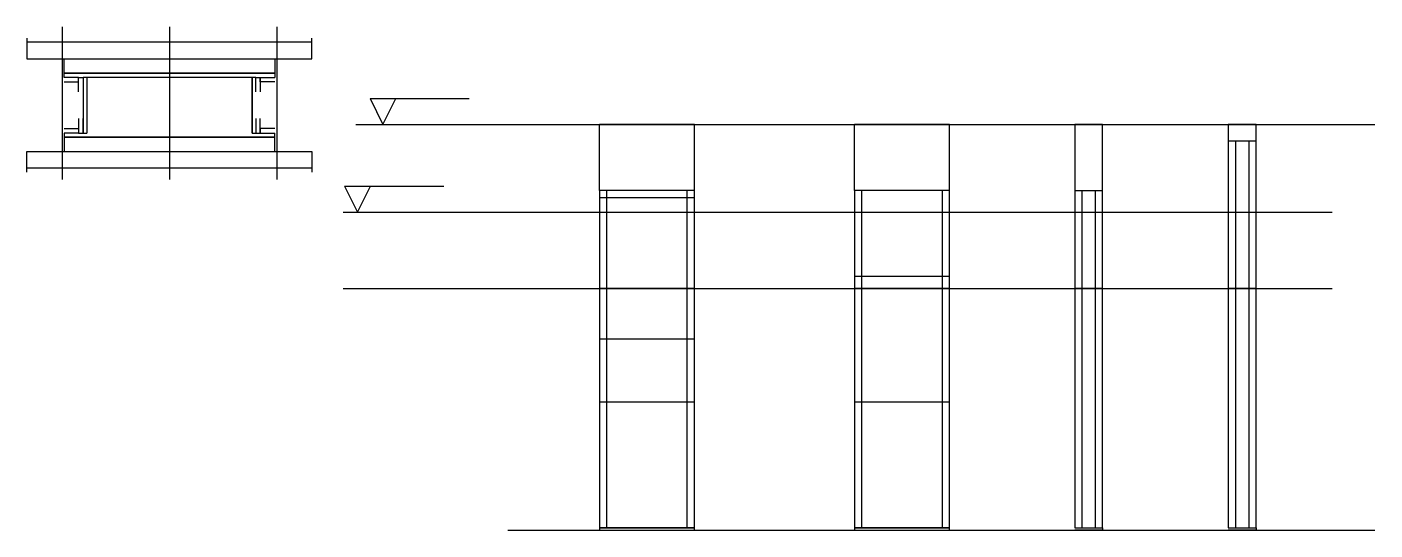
# Model space of a CAD drawing. Header units: metres. Extents: x 4678 to 5984, y 5214 to 5702.
import ezdxf

# ---------------------------------------------------------------- set-up
doc = ezdxf.new("R2010")
doc.units = ezdxf.units.M
for name, color, linetype in [('CHAPA', 7, 'Continuous'), ('COTA', 7, 'Continuous'), ('Hachura', 7, 'Continuous'), ('Madeira', 7, 'Continuous'), ('NIVEL 1° PAV.', 7, 'Continuous'), ('NIVEL 2° PAV.', 7, 'Continuous'), ('Nível', 7, 'Continuous'), ('Painéis', 7, 'Continuous'), ('Perfil Metálico', 7, 'Continuous'), ('SARR_2.2x7', 7, 'Continuous'), ('SARRAFO', 7, 'Continuous')]:
    doc.layers.add(name, color=color, linetype=linetype)

msp = doc.modelspace()

# ---------------------------------------------------------------- linework, layer by layer
at = {"layer": 'CHAPA', "color": 7, "lineweight": 25}
for points in [[(4714.2, 5653), (4714.2, 5657), (4918.2, 5657), (4918.2, 5653)], [(4714.2, 5653), (4714.2, 5657), (4918.2, 5657), (4918.2, 5653)], [(4736.2, 5653), (4732.6, 5653), (4732.6, 5599), (4736.2, 5599)], [(4736.2, 5653), (4732.6, 5653), (4732.6, 5599), (4736.2, 5599)], [(4899.8, 5653), (4896.2, 5653), (4896.2, 5599), (4899.8, 5599)], [(4899.8, 5653), (4896.2, 5653), (4896.2, 5599), (4899.8, 5599)], [(4714.2, 5599), (4714.2, 5595), (4918.2, 5595), (4918.2, 5599)], [(4714.2, 5599), (4714.2, 5595), (4918.2, 5595), (4918.2, 5599)]]:
    msp.add_lwpolyline(points, dxfattribs=at)
at = {"layer": 'COTA', "color": 7, "lineweight": 25}
for p, q in [((5324.7, 5607.4), (5232.7, 5607.4)), ((5232.7, 5543.4), (5232.7, 5607.4)), ((5324.7, 5543.4), (5324.7, 5607.4)), ((5571.9, 5607.4), (5479.9, 5607.4)), ((5479.9, 5543.4), (5479.9, 5607.4)), ((5571.9, 5543.4), (5571.9, 5607.4))]:
    msp.add_line(p, q, dxfattribs=at)
for points in [[(5720, 5543.4), (5720, 5607.4), (5693, 5607.4), (5693, 5543.4)], [(5868.8, 5591.4), (5868.8, 5607.4), (5841.8, 5607.4), (5841.8, 5591.4)]]:
    msp.add_lwpolyline(points, dxfattribs=at)
at = {"layer": 'Hachura', "color": 7, "lineweight": 25}
for p, q in [((4712.2, 5701.8), (4712.2, 5554)), ((4816.2, 5701.8), (4816.2, 5554)), ((4920.2, 5701.8), (4920.2, 5554))]:
    msp.add_line(p, q, dxfattribs=at)
at = {"layer": 'Madeira', "color": 7, "lineweight": 25}
for points in [[(4918.2, 5671), (4918.2, 5657), (4714.2, 5657), (4714.2, 5671)], [(4918.2, 5581), (4918.2, 5595), (4714.2, 5595), (4714.2, 5581)]]:
    msp.add_lwpolyline(points, dxfattribs=at)
at = {"layer": 'NIVEL 1° PAV.', "color": 7, "lineweight": 25}
for p, q in [((5010.5, 5632.4), (5106.5, 5632.4)), ((5010.5, 5632.4), (5023, 5607.4)), ((5023, 5607.4), (5035.5, 5632.4)), ((4996.7, 5607.4), (5942.3, 5607.4)), ((5144.1, 5607.4), (5983.9, 5607.4))]:
    msp.add_line(p, q, dxfattribs=at)
at = {"layer": 'NIVEL 2° PAV.', "color": 7, "lineweight": 25}
for p, q in [((4985.8, 5547.4), (5081.8, 5547.4)), ((4985.8, 5547.4), (4998.3, 5522.4)), ((4998.3, 5522.4), (5010.8, 5547.4)), ((4984.4, 5522.4), (5942.3, 5522.4)), ((4984.4, 5448.4), (5942.3, 5448.4))]:
    msp.add_line(p, q, dxfattribs=at)
at = {"layer": 'Nível', "color": 7, "lineweight": 25}
for p, q in [((5144.1, 5607.4), (5983.9, 5607.4)), ((5144.1, 5214.4), (5983.9, 5214.4))]:
    msp.add_line(p, q, dxfattribs=at)
at = {"layer": 'Painéis', "color": 7, "lineweight": 25}
for p, q in [((5841.8, 5591.4), (5841.8, 5216.4)), ((5841.8, 5591.4), (5868.8, 5591.4)), ((5868.8, 5216.4), (5868.8, 5591.4)), ((5232.7, 5543.4), (5232.7, 5214.4)), ((5324.7, 5543.4), (5232.7, 5543.4)), ((5324.7, 5214.4), (5324.7, 5543.4)), ((5479.9, 5543.4), (5479.9, 5214.4)), ((5571.9, 5543.4), (5479.9, 5543.4)), ((5571.9, 5214.4), (5571.9, 5543.4)), ((5693, 5543.4), (5693, 5216.4)), ((5693, 5543.4), (5720, 5543.4)), ((5720, 5216.4), (5720, 5543.4)), ((5479.9, 5460.4), (5571.9, 5460.4)), ((5324.7, 5448.4), (5232.7, 5448.4)), ((5571.9, 5448.4), (5479.9, 5448.4)), ((5720, 5448.4), (5693, 5448.4)), ((5868.8, 5448.4), (5841.8, 5448.4)), ((5324.7, 5399.4), (5232.7, 5399.4)), ((5324.7, 5338.4), (5232.7, 5338.4)), ((5571.9, 5338.4), (5479.9, 5338.4)), ((5232.7, 5216.4), (5324.7, 5216.4)), ((5479.9, 5216.4), (5571.9, 5216.4)), ((5693, 5216.4), (5720, 5216.4)), ((5841.8, 5216.4), (5868.8, 5216.4))]:
    msp.add_line(p, q, dxfattribs=at)
for points in [[(4896.2, 5599), (4896.2, 5653), (4736.2, 5653), (4736.2, 5599)], [(5324.7, 5216.4), (5232.7, 5216.4), (5232.7, 5214.4), (5324.7, 5214.4)], [(5571.9, 5216.4), (5479.9, 5216.4), (5479.9, 5214.4), (5571.9, 5214.4)], [(5693, 5216.4), (5720, 5216.4), (5720, 5214.4), (5693, 5214.4)], [(5841.8, 5216.4), (5868.8, 5216.4), (5868.8, 5214.4), (5841.8, 5214.4)]]:
    msp.add_lwpolyline(points, dxfattribs=at)
at = {"layer": 'Perfil Metálico', "color": 7, "lineweight": 25}
for points in [[(4678.2, 5691), (4678.2, 5671), (4954.2, 5671), (4954.2, 5691)], [(4954.2, 5675), (4954.2, 5687), (4678.2, 5687), (4678.2, 5675)], [(4678.2, 5561), (4678.2, 5581), (4954.2, 5581), (4954.2, 5561)], [(4954.2, 5577), (4954.2, 5565), (4678.2, 5565), (4678.2, 5577)]]:
    msp.add_lwpolyline(points, dxfattribs=at)
at = {"layer": 'SARR_2.2x7', "color": 7, "lineweight": 25}
for p, q in [((5848.8, 5591.4), (5848.8, 5448.4)), ((5861.8, 5591.4), (5861.8, 5448.4)), ((5239.7, 5448.4), (5239.7, 5543.4)), ((5317.7, 5448.4), (5317.7, 5543.4)), ((5486.9, 5460.4), (5486.9, 5543.4)), ((5564.9, 5460.4), (5564.9, 5543.4)), ((5700, 5543.4), (5700, 5448.4)), ((5713, 5543.4), (5713, 5448.4)), ((5324.7, 5536.4), (5232.7, 5536.4)), ((5486.9, 5338.4), (5486.9, 5460.4)), ((5564.9, 5338.4), (5564.9, 5460.4)), ((5239.7, 5338.4), (5239.7, 5448.4)), ((5317.7, 5338.4), (5317.7, 5448.4)), ((5700, 5448.4), (5700, 5216.4)), ((5713, 5448.4), (5713, 5216.4)), ((5848.8, 5448.4), (5848.8, 5216.4)), ((5861.8, 5448.4), (5861.8, 5216.4)), ((5239.7, 5216.4), (5239.7, 5338.4)), ((5317.7, 5216.4), (5317.7, 5338.4)), ((5486.9, 5216.4), (5486.9, 5338.4)), ((5564.9, 5216.4), (5564.9, 5338.4)), ((5239.7, 5216.4), (5239.7, 5216.4)), ((5317.7, 5216.4), (5317.7, 5216.4)), ((5486.9, 5216.4), (5486.9, 5216.4)), ((5564.9, 5216.4), (5564.9, 5216.4))]:
    msp.add_line(p, q, dxfattribs=at)
at = {"layer": 'SARRAFO', "color": 7, "lineweight": 25}
for points in [[(4714.2, 5648.6), (4728.2, 5648.6), (4728.2, 5653), (4714.2, 5653)], [(4728.2, 5639), (4728.2, 5653), (4732.6, 5653), (4732.6, 5639)], [(4899.8, 5639), (4899.8, 5653), (4904.2, 5653), (4904.2, 5639)], [(4918.2, 5648.6), (4904.2, 5648.6), (4904.2, 5653), (4918.2, 5653)], [(4714.2, 5603.4), (4728.2, 5603.4), (4728.2, 5599), (4714.2, 5599)], [(4728.2, 5613), (4728.2, 5599), (4732.6, 5599), (4732.6, 5613)], [(4899.8, 5613), (4899.8, 5599), (4904.2, 5599), (4904.2, 5613)], [(4918.2, 5603.4), (4904.2, 5603.4), (4904.2, 5599), (4918.2, 5599)]]:
    msp.add_lwpolyline(points, dxfattribs=at)

doc.saveas('drawing.dxf')
